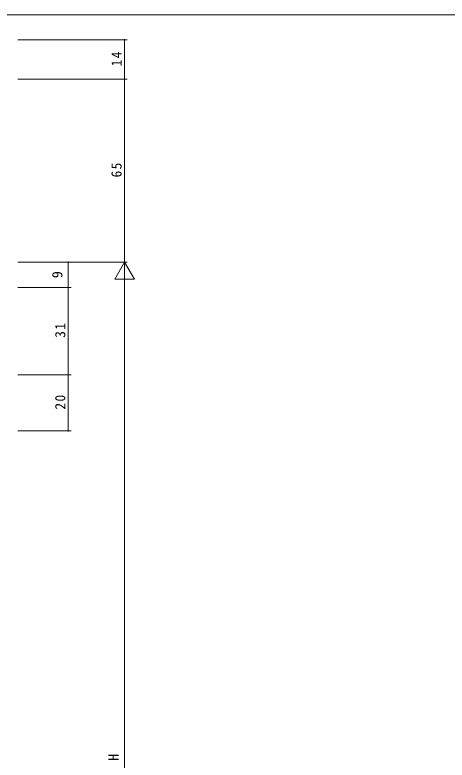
# Model space of a CAD drawing. Units: millimetres on the paper. Extents: x -420 to 373, y -297 to 267.
# Drawn here: x -292.2 to -138.4, y -0.4 to 264.4 of the extents above; entities that cross this region are included whole.
import ezdxf
from ezdxf.enums import TextEntityAlignment as Align

# ---------------------------------------------------------------- set-up
doc = ezdxf.new("R2010")
doc.units = ezdxf.units.MM
doc.layers.add('0-1_YKK_ZWAK', color=7, linetype='Continuous', lineweight=9)
doc.layers.add('0-4_YKK_D', color=6, linetype='Continuous', lineweight=9)
doc.styles.add('ＭＳ ゴシック', font='')
doc.styles.get('ＭＳ ゴシック').set_extended_font_data('MS Gothic')

msp = doc.modelspace()

# ---------------------------------------------------------------- linework, layer by layer
at = {"layer": '0-1_YKK_ZWAK'}
msp.add_line((352.3, 264.4), (-417.7, 264.4), dxfattribs=at)
at = {"layer": '0-4_YKK_D'}
for p, q in [((-291.208, 255.538), (-252.208, 255.538)), ((-253.208, 241.538), (-253.208, 255.538)), ((-291.208, 241.538), (-252.208, 241.538)), ((-291.208, 241.538), (-252.208, 241.538)), ((-253.208, 241.538), (-253.208, 176.538)), ((-291.208, 176.538), (-252.208, 176.538)), ((-291.208, 176.538), (-272.208, 176.538)), ((-291.208, 176.538), (-252.208, 176.538)), ((-273.208, 176.538), (-273.208, 167.538)), ((-253.208, 176.538), (-256.708, 170.476)), ((-253.208, 176.538), (-249.708, 170.476)), ((-253.208, 176.538), (-253.208, 164.414)), ((-256.708, 170.476), (-249.708, 170.476)), ((-253.208, 169.538), (-253.208, -167.462)), ((-291.208, 167.538), (-272.208, 167.538)), ((-291.208, 167.538), (-272.208, 167.538)), ((-273.208, 167.538), (-273.208, 136.538)), ((-291.208, 136.538), (-272.208, 136.538)), ((-291.208, 136.538), (-272.208, 136.538)), ((-273.208, 136.538), (-273.208, 116.538)), ((-291.208, 116.538), (-272.208, 116.538))]:
    msp.add_line(p, q, dxfattribs=at)
for centre, start, end in [((-253.208, 255.538), 90, 270), ((-253.208, 255.538), 270, 90), ((-253.208, 241.538), 90, 270), ((-253.208, 241.538), 90, 270), ((-253.208, 241.538), 270, 90), ((-253.208, 241.538), 270, 90), ((-273.208, 176.538), 90, 270), ((-273.208, 176.538), 270, 90), ((-273.208, 167.538), 90, 270), ((-273.208, 167.538), 90, 270), ((-273.208, 167.538), 270, 90), ((-273.208, 167.538), 270, 90), ((-273.208, 136.538), 90, 270), ((-273.208, 136.538), 90, 270), ((-273.208, 136.538), 270, 90), ((-273.208, 136.538), 270, 90), ((-273.208, 116.538), 90, 270), ((-273.208, 116.538), 270, 90)]:
    msp.add_arc(centre, 0.106, start, end, dxfattribs=at)

# ---------------------------------------------------------------- texts
at = {"layer": '0-4_YKK_D', "color": 3, "style": 'ＭＳ ゴシック'}
for s, p in [('9', (-274.208, 170.838)), ('H', (-254.208, -0.687))]:
    msp.add_text(s, height=3.666, rotation=90, dxfattribs=at).set_placement(p, align=Align.BOTTOM_LEFT)
at = {"layer": '0-4_YKK_D', "color": 3, "char_height": 3.666, "attachment_point": 7, "rotation": 90, "style": 'ＭＳ ゴシック'}
for s, insert in [('\\T1.21;\\W0.95;14', (-254.208, 246.101)), ('\\T1.21;\\W0.95;65', (-254.208, 206.638)), ('\\T1.21;\\W0.95;31', (-274.208, 149.638)), ('\\T1.21;\\W0.95;20', (-274.208, 124.138))]:
    msp.add_mtext(s, dxfattribs=dict(at, insert=insert))

doc.saveas('drawing.dxf')
